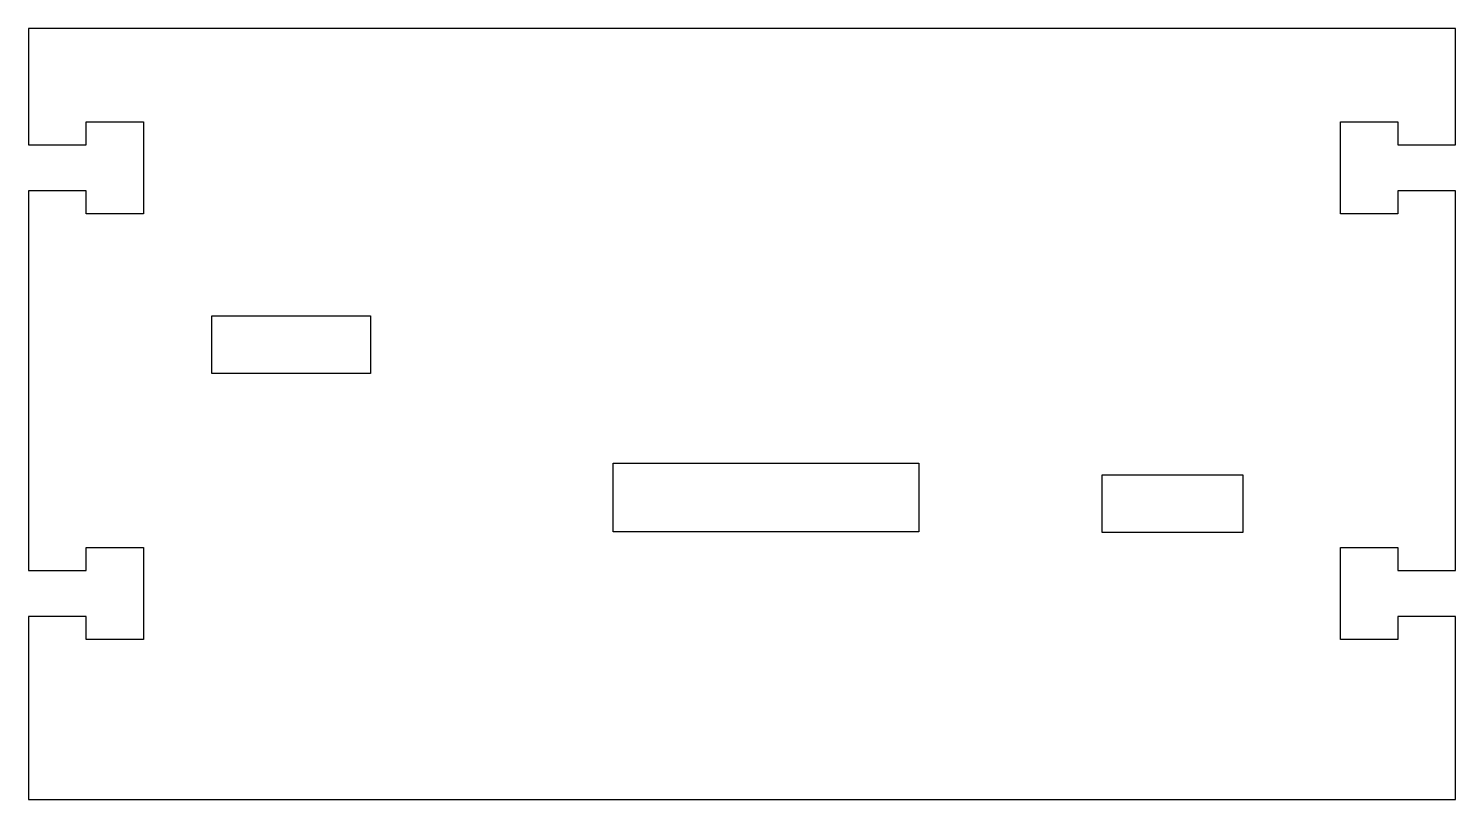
# Model space of a CAD drawing. Header units: millimetres. Extents: x -64 to 60, y 80 to 147.
import ezdxf

# ---------------------------------------------------------------- set-up
doc = ezdxf.new("R2010")
doc.units = ezdxf.units.MM
doc.layers.get('0').update_dxf_attribs({"linetype": 'CONTINUOUS'})

msp = doc.modelspace()

# ---------------------------------------------------------------- linework, layer by layer
for points in [[(-64.5, 132.9), (-64.5, 99.9), (-59.5, 99.9), (-59.5, 101.9), (-54.5, 101.9), (-54.5, 93.9), (-59.5, 93.9), (-59.5, 95.9), (-64.5, 95.9), (-64.5, 80), (59.5, 80), (59.5, 95.9), (54.5, 95.9), (54.5, 93.9), (49.5, 93.9), (49.5, 101.9), (54.5, 101.9), (54.5, 99.9), (59.5, 99.9), (59.5, 132.9), (54.5, 132.9), (54.5, 130.9), (49.5, 130.9), (49.5, 138.9), (54.5, 138.9), (54.5, 136.9), (59.5, 136.9), (59.5, 147), (-64.5, 147), (-64.5, 136.9), (-59.5, 136.9), (-59.5, 138.9), (-54.5, 138.9), (-54.5, 130.9), (-59.5, 130.9), (-59.5, 132.9)], [(-34.78, 122.03), (-34.78, 117.03), (-48.56, 117.03), (-48.56, 122.03)], [(12.88, 103.26), (-13.71, 103.26), (-13.71, 109.23), (12.88, 109.23)], [(41.01, 108.2), (41.01, 103.2), (28.79, 103.2), (28.79, 108.2)]]:
    msp.add_lwpolyline(points, close=True)

doc.saveas('drawing.dxf')
